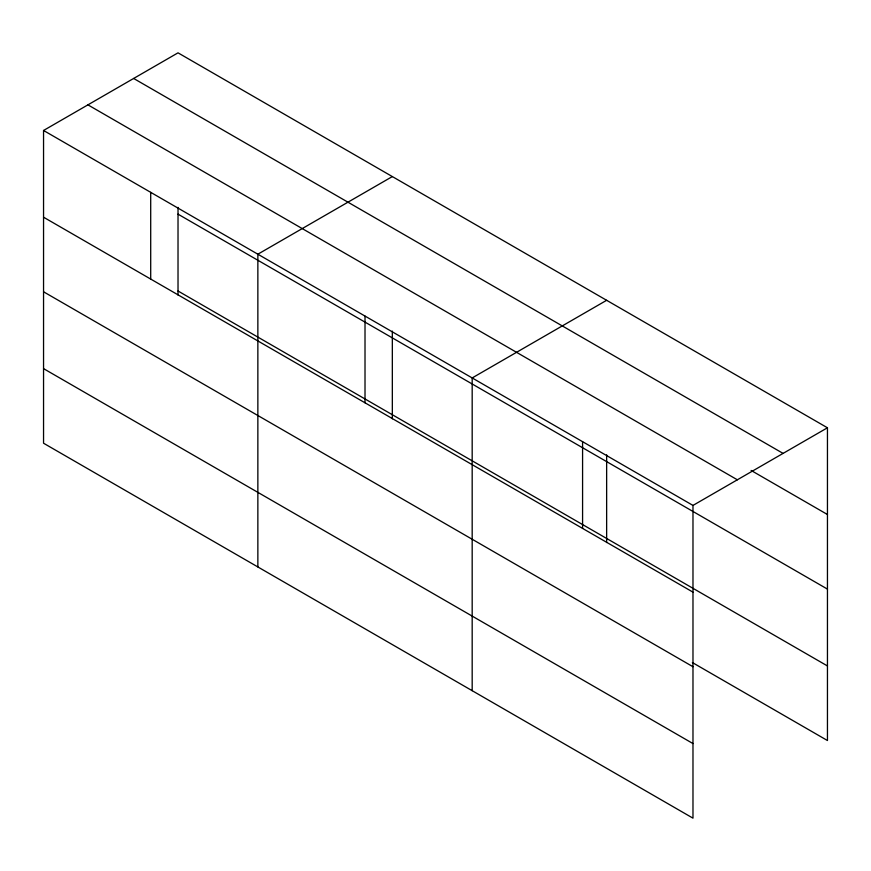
<?xml version="1.0" encoding="UTF-8"?>
<svg xmlns="http://www.w3.org/2000/svg" width="871" height="871" viewBox="0 0 871 871"><rect width="100%" height="100%" fill="white"/><g stroke="black" fill="none" stroke-linecap="round" stroke-linejoin="round"><path stroke-width="1.31" d="M392.331 331.1L392.331 418.799M606.641 454.836L606.641 542.524M43.55 130.476L692.978 505.42L692.978 818.163L43.55 443.219L43.55 130.476L178.022 52.837L827.45 427.781L827.45 740.524L692.38 662.548M392.331 176.573L257.86 254.201L257.86 566.945M606.641 300.299L472.18 377.938L472.18 690.681M692.978 505.42L827.45 427.781M133.644 78.455L783.073 453.399M751.107 470.438L827.45 514.511M87.927 104.858L737.356 479.801M178.022 214.157L827.45 589.101M178.022 291.001L827.45 665.945M43.55 217.206L692.978 592.149M43.55 291.785L692.978 666.729M43.55 368.629L692.978 743.573M582.579 441.673L582.579 528.403M365.014 316.075L365.014 402.805M178.022 207.374L178.022 295.062M150.705 192.339L150.705 279.068"/></g></svg>
